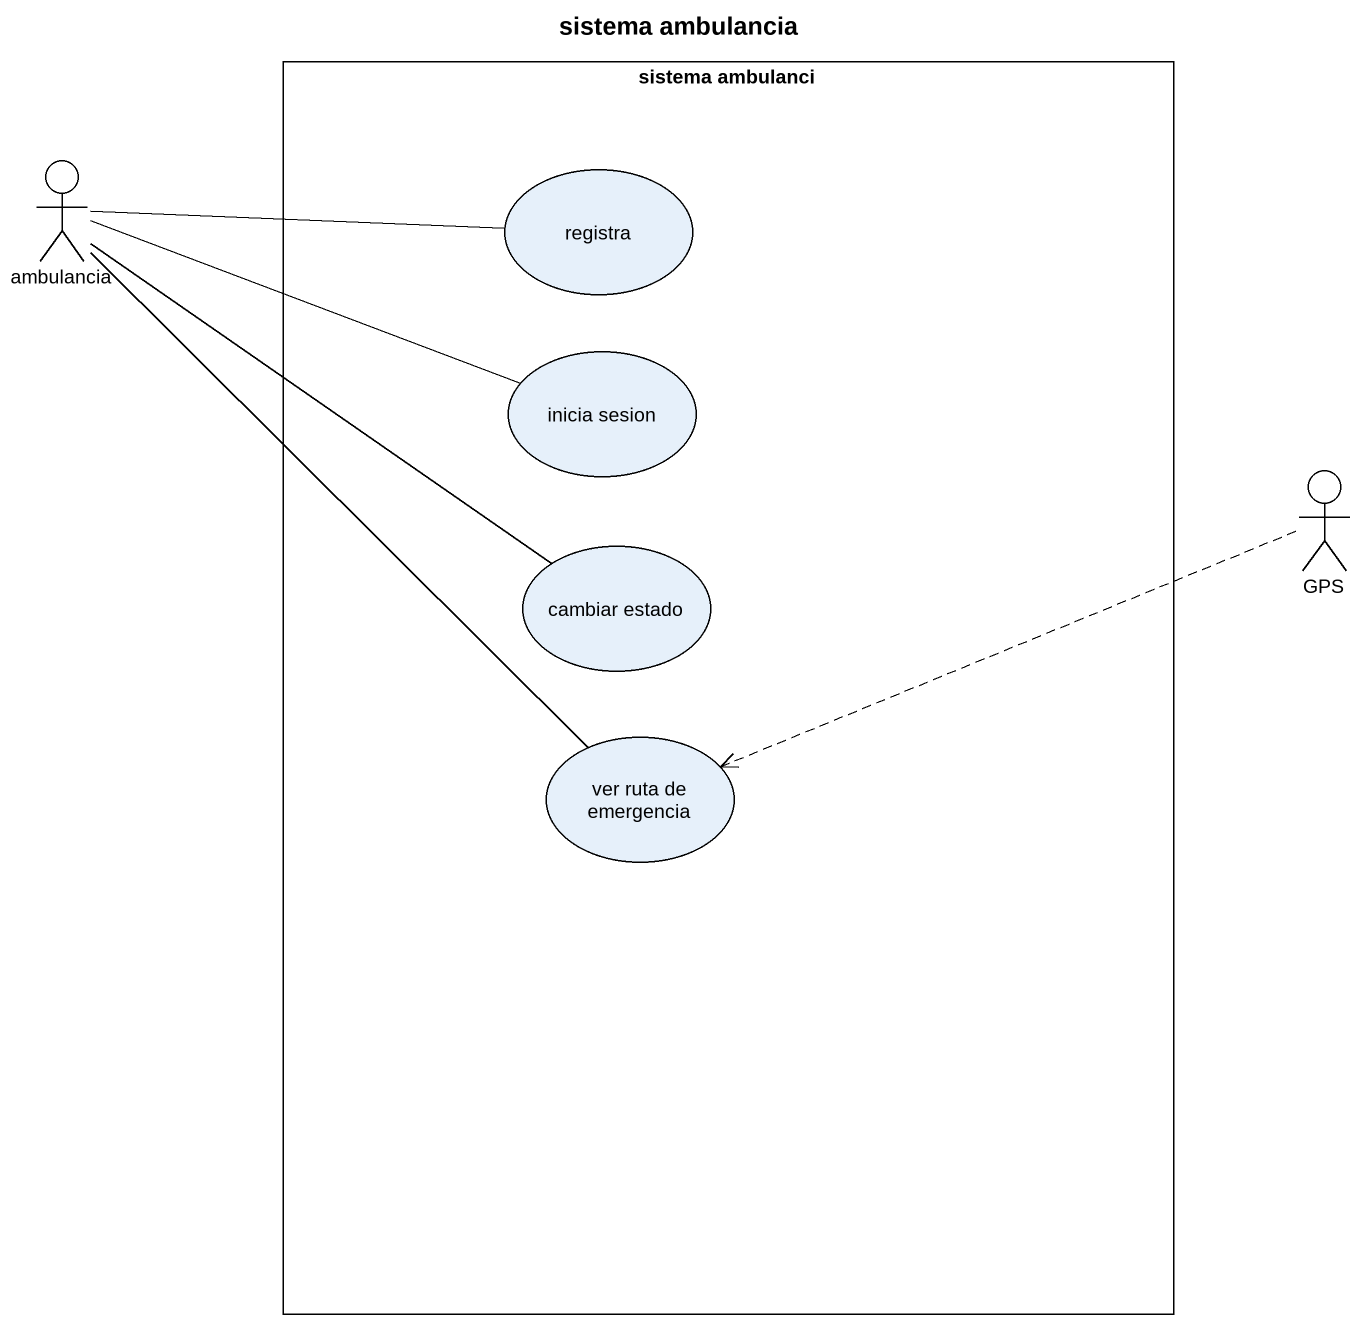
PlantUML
@startuml
title sistema ambulancia
rectangle "sistema ambulanci" as sistema_ambulanci {
  usecase registra
  usecase "inicia sesion" as inicia_sesion
  usecase "cambiar estado" as cambiar_estado
  usecase "ver ruta de emergencia" as ver_ruta_de_emergencia
}
actor ambulancia
actor GPS
ambulancia -right- registra
ambulancia -right- inicia_sesion
ambulancia -- cambiar_estado
ambulancia -- ver_ruta_de_emergencia
GPS .left.> ver_ruta_de_emergencia
@enduml
